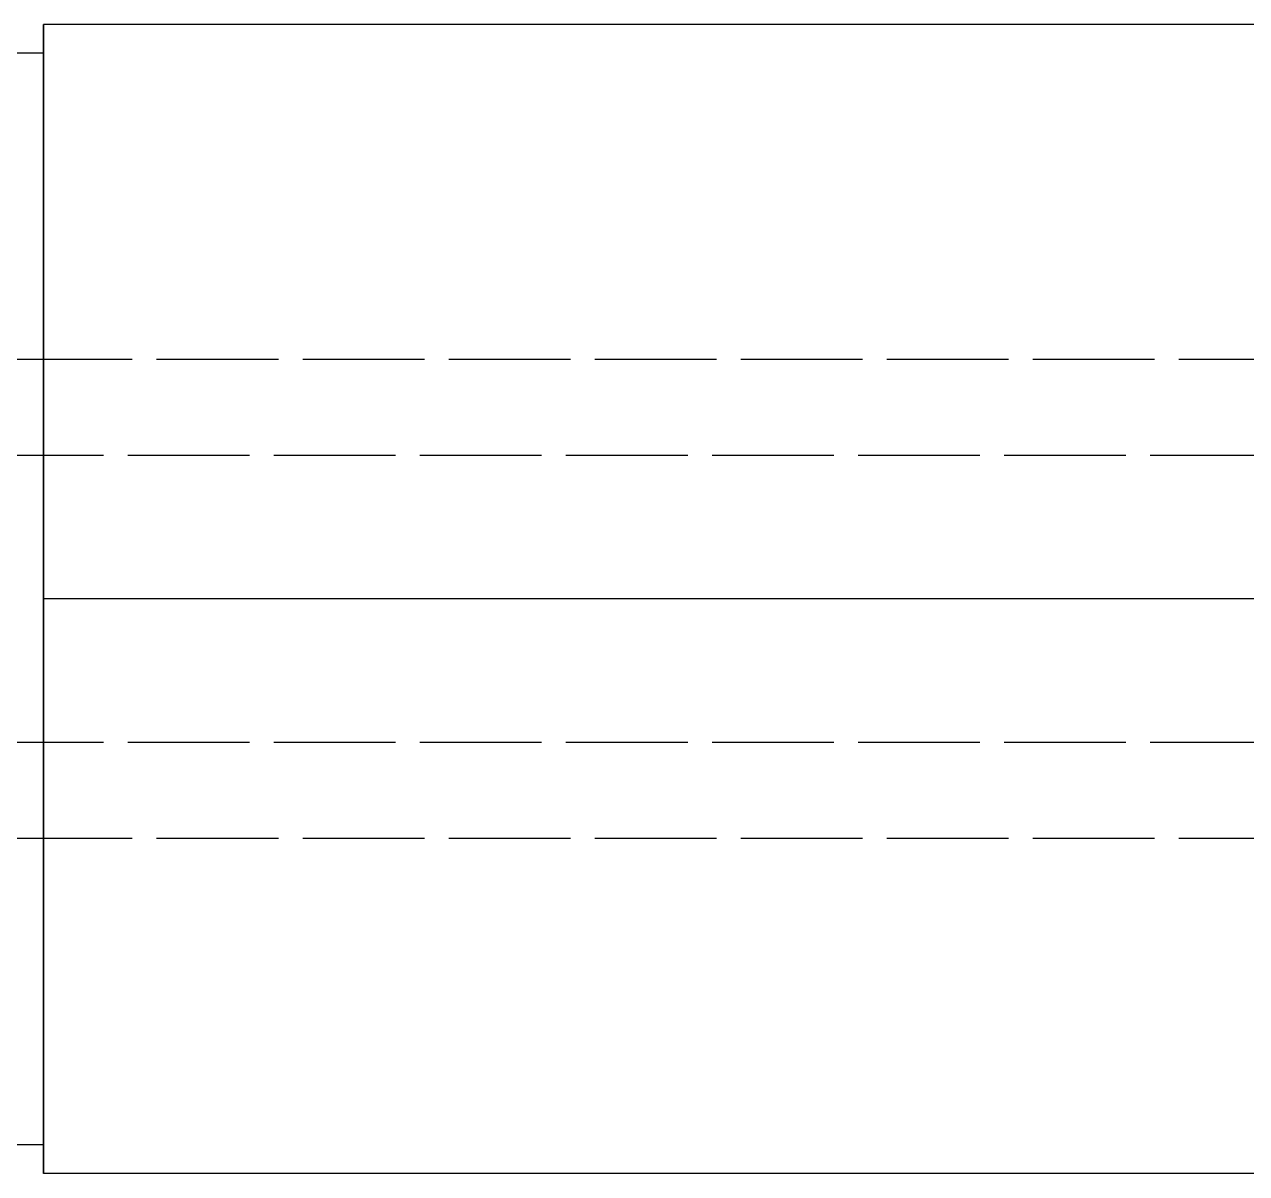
# Model space of a CAD drawing. Header units: millimetres. Extents: x -13 to 147, y -140 to 87.
# Drawn here: x 121.25 to 134.01, y -58.9 to -46.9 of the extents above; entities that cross this region are included whole.
import ezdxf

# ---------------------------------------------------------------- set-up
doc = ezdxf.new("R2010")
doc.units = ezdxf.units.MM
doc.linetypes.add('DASHED', pattern=[1.524, 1.27, -0.254])
doc.layers.add('HIDDEN', color=8, linetype='DASHED')
doc.layers.add('VISIBLE', color=7, linetype='CONTINUOUS')

msp = doc.modelspace()

# ---------------------------------------------------------------- linework, layer by layer
at = {"layer": 'HIDDEN'}
for points in [[(121.45, -46.9), (121.45, -47.09048), (121.45, -47.28095), (121.45, -47.47143), (121.45, -47.6619), (121.45, -47.85238), (121.45, -48.04286), (121.45, -48.23333), (121.45, -48.42381), (121.45, -48.61429), (121.45, -48.80476), (121.45, -48.99524), (121.45, -49.18571), (121.45, -49.37619), (121.45, -49.56667), (121.45, -49.75714), (121.45, -49.94762), (121.45, -50.1381), (121.45, -50.32857), (121.45, -50.51905), (121.45, -50.70952), (121.45, -50.9), (121.45, -51.09048), (121.45, -51.28095), (121.45, -51.47143), (121.45, -51.6619), (121.45, -51.85238), (121.45, -52.04286), (121.45, -52.23333), (121.45, -52.42381), (121.45, -52.61429), (121.45, -52.80476), (121.45, -52.99524), (121.45, -53.18571), (121.45, -53.37619), (121.45, -53.56667), (121.45, -53.75714), (121.45, -53.94762), (121.45, -54.1381), (121.45, -54.32857), (121.45, -54.51905), (121.45, -54.70952), (121.45, -54.9), (121.45, -55.09048), (121.45, -55.28095), (121.45, -55.47143), (121.45, -55.6619), (121.45, -55.85238), (121.45, -56.04286), (121.45, -56.23333), (121.45, -56.42381), (121.45, -56.61429), (121.45, -56.80476), (121.45, -56.99524), (121.45, -57.18571), (121.45, -57.37619), (121.45, -57.56667), (121.45, -57.75714), (121.45, -57.94762), (121.45, -58.1381), (121.45, -58.32857), (121.45, -58.51905), (121.45, -58.70952), (121.45, -58.9)], [(121.45, -52.9), (121.45, -52.80952), (121.45, -52.71905), (121.45, -52.62857), (121.45, -52.5381), (121.45, -52.44762), (121.45, -52.35714), (121.45, -52.26667), (121.45, -52.17619), (121.45, -52.08571), (121.45, -51.99524), (121.45, -51.90476), (121.45, -51.81429), (121.45, -51.72381), (121.45, -51.63333), (121.45, -51.54286), (121.45, -51.45238), (121.45, -51.3619), (121.45, -51.27143), (121.45, -51.18095), (121.45, -51.09048), (121.45, -51), (121.45, -50.90952), (121.45, -50.81905), (121.45, -50.72857), (121.45, -50.6381), (121.45, -50.54762), (121.45, -50.45714), (121.45, -50.36667), (121.45, -50.27619), (121.45, -50.18571), (121.45, -50.09524), (121.45, -50.00476), (121.45, -49.91429), (121.45, -49.82381), (121.45, -49.73333), (121.45, -49.64286), (121.45, -49.55238), (121.45, -49.4619), (121.45, -49.37143), (121.45, -49.28095), (121.45, -49.19048), (121.45, -49.1), (121.45, -49.00952), (121.45, -48.91905), (121.45, -48.82857), (121.45, -48.7381), (121.45, -48.64762), (121.45, -48.55714), (121.45, -48.46667), (121.45, -48.37619), (121.45, -48.28571), (121.45, -48.19524), (121.45, -48.10476), (121.45, -48.01429), (121.45, -47.92381), (121.45, -47.83333), (121.45, -47.74286), (121.45, -47.65238), (121.45, -47.5619), (121.45, -47.47143), (121.45, -47.38095), (121.45, -47.29048), (121.45, -47.2)], [(121.45, -47.2), (121.45, -47.38095), (121.45, -47.5619), (121.45, -47.74286), (121.45, -47.92381), (121.45, -48.10476), (121.45, -48.28571), (121.45, -48.46667), (121.45, -48.64762), (121.45, -48.82857), (121.45, -49.00952), (121.45, -49.19048), (121.45, -49.37143), (121.45, -49.55238), (121.45, -49.73333), (121.45, -49.91429), (121.45, -50.09524), (121.45, -50.27619), (121.45, -50.45714), (121.45, -50.6381), (121.45, -50.81905), (121.45, -51), (121.45, -51.18095), (121.45, -51.3619), (121.45, -51.54286), (121.45, -51.72381), (121.45, -51.90476), (121.45, -52.08571), (121.45, -52.26667), (121.45, -52.44762), (121.45, -52.62857), (121.45, -52.80952), (121.45, -52.99048), (121.45, -53.17143), (121.45, -53.35238), (121.45, -53.53333), (121.45, -53.71429), (121.45, -53.89524), (121.45, -54.07619), (121.45, -54.25714), (121.45, -54.4381), (121.45, -54.61905), (121.45, -54.8), (121.45, -54.98095), (121.45, -55.1619), (121.45, -55.34286), (121.45, -55.52381), (121.45, -55.70476), (121.45, -55.88571), (121.45, -56.06667), (121.45, -56.24762), (121.45, -56.42857), (121.45, -56.60952), (121.45, -56.79048), (121.45, -56.97143), (121.45, -57.15238), (121.45, -57.33333), (121.45, -57.51429), (121.45, -57.69524), (121.45, -57.87619), (121.45, -58.05714), (121.45, -58.2381), (121.45, -58.41905), (121.45, -58.6)], [(146.76, -50.4), (104.25, -50.4)], [(146.46, -51.4), (98.06, -51.4)], [(121.45, -58.6), (121.45, -58.50952), (121.45, -58.41905), (121.45, -58.32857), (121.45, -58.2381), (121.45, -58.14762), (121.45, -58.05714), (121.45, -57.96667), (121.45, -57.87619), (121.45, -57.78571), (121.45, -57.69524), (121.45, -57.60476), (121.45, -57.51429), (121.45, -57.42381), (121.45, -57.33333), (121.45, -57.24286), (121.45, -57.15238), (121.45, -57.0619), (121.45, -56.97143), (121.45, -56.88095), (121.45, -56.79048), (121.45, -56.7), (121.45, -56.60952), (121.45, -56.51905), (121.45, -56.42857), (121.45, -56.3381), (121.45, -56.24762), (121.45, -56.15714), (121.45, -56.06667), (121.45, -55.97619), (121.45, -55.88571), (121.45, -55.79524), (121.45, -55.70476), (121.45, -55.61429), (121.45, -55.52381), (121.45, -55.43333), (121.45, -55.34286), (121.45, -55.25238), (121.45, -55.1619), (121.45, -55.07143), (121.45, -54.98095), (121.45, -54.89048), (121.45, -54.8), (121.45, -54.70952), (121.45, -54.61905), (121.45, -54.52857), (121.45, -54.4381), (121.45, -54.34762), (121.45, -54.25714), (121.45, -54.16667), (121.45, -54.07619), (121.45, -53.98571), (121.45, -53.89524), (121.45, -53.80476), (121.45, -53.71429), (121.45, -53.62381), (121.45, -53.53333), (121.45, -53.44286), (121.45, -53.35238), (121.45, -53.2619), (121.45, -53.17143), (121.45, -53.08095), (121.45, -52.99048), (121.45, -52.9)], [(146.46, -54.4), (98.06, -54.4)], [(146.76, -55.4), (104.25, -55.4)]]:
    msp.add_lwpolyline(points, dxfattribs=at)
at = {"layer": 'VISIBLE'}
for points in [[(121.45, -52.9), (121.45, -52.80476), (121.45, -52.70952), (121.45, -52.61429), (121.45, -52.51905), (121.45, -52.42381), (121.45, -52.32857), (121.45, -52.23333), (121.45, -52.1381), (121.45, -52.04286), (121.45, -51.94762), (121.45, -51.85238), (121.45, -51.75714), (121.45, -51.6619), (121.45, -51.56667), (121.45, -51.47143), (121.45, -51.37619), (121.45, -51.28095), (121.45, -51.18571), (121.45, -51.09048), (121.45, -50.99524), (121.45, -50.9), (121.45, -50.80476), (121.45, -50.70952), (121.45, -50.61429), (121.45, -50.51905), (121.45, -50.42381), (121.45, -50.32857), (121.45, -50.23333), (121.45, -50.1381), (121.45, -50.04286), (121.45, -49.94762), (121.45, -49.85238), (121.45, -49.75714), (121.45, -49.6619), (121.45, -49.56667), (121.45, -49.47143), (121.45, -49.37619), (121.45, -49.28095), (121.45, -49.18571), (121.45, -49.09048), (121.45, -48.99524), (121.45, -48.9), (121.45, -48.80476), (121.45, -48.70952), (121.45, -48.61429), (121.45, -48.51905), (121.45, -48.42381), (121.45, -48.32857), (121.45, -48.23333), (121.45, -48.1381), (121.45, -48.04286), (121.45, -47.94762), (121.45, -47.85238), (121.45, -47.75714), (121.45, -47.6619), (121.45, -47.56667), (121.45, -47.47143), (121.45, -47.37619), (121.45, -47.28095), (121.45, -47.18571), (121.45, -47.09048), (121.45, -46.99524), (121.45, -46.9)], [(139.75, -46.9), (121.45, -46.9)], [(121.45, -47.2), (121.05, -47.2)], [(139.75, -52.9), (121.45, -52.9)], [(121.45, -58.9), (121.45, -58.80476), (121.45, -58.70952), (121.45, -58.61429), (121.45, -58.51905), (121.45, -58.42381), (121.45, -58.32857), (121.45, -58.23333), (121.45, -58.1381), (121.45, -58.04286), (121.45, -57.94762), (121.45, -57.85238), (121.45, -57.75714), (121.45, -57.6619), (121.45, -57.56667), (121.45, -57.47143), (121.45, -57.37619), (121.45, -57.28095), (121.45, -57.18571), (121.45, -57.09048), (121.45, -56.99524), (121.45, -56.9), (121.45, -56.80476), (121.45, -56.70952), (121.45, -56.61429), (121.45, -56.51905), (121.45, -56.42381), (121.45, -56.32857), (121.45, -56.23333), (121.45, -56.1381), (121.45, -56.04286), (121.45, -55.94762), (121.45, -55.85238), (121.45, -55.75714), (121.45, -55.6619), (121.45, -55.56667), (121.45, -55.47143), (121.45, -55.37619), (121.45, -55.28095), (121.45, -55.18571), (121.45, -55.09048), (121.45, -54.99524), (121.45, -54.9), (121.45, -54.80476), (121.45, -54.70952), (121.45, -54.61429), (121.45, -54.51905), (121.45, -54.42381), (121.45, -54.32857), (121.45, -54.23333), (121.45, -54.1381), (121.45, -54.04286), (121.45, -53.94762), (121.45, -53.85238), (121.45, -53.75714), (121.45, -53.6619), (121.45, -53.56667), (121.45, -53.47143), (121.45, -53.37619), (121.45, -53.28095), (121.45, -53.18571), (121.45, -53.09048), (121.45, -52.99524), (121.45, -52.9)], [(121.45, -58.6), (121.05, -58.6)], [(139.75, -58.9), (121.45, -58.9)]]:
    msp.add_lwpolyline(points, dxfattribs=at)

doc.saveas('drawing.dxf')
